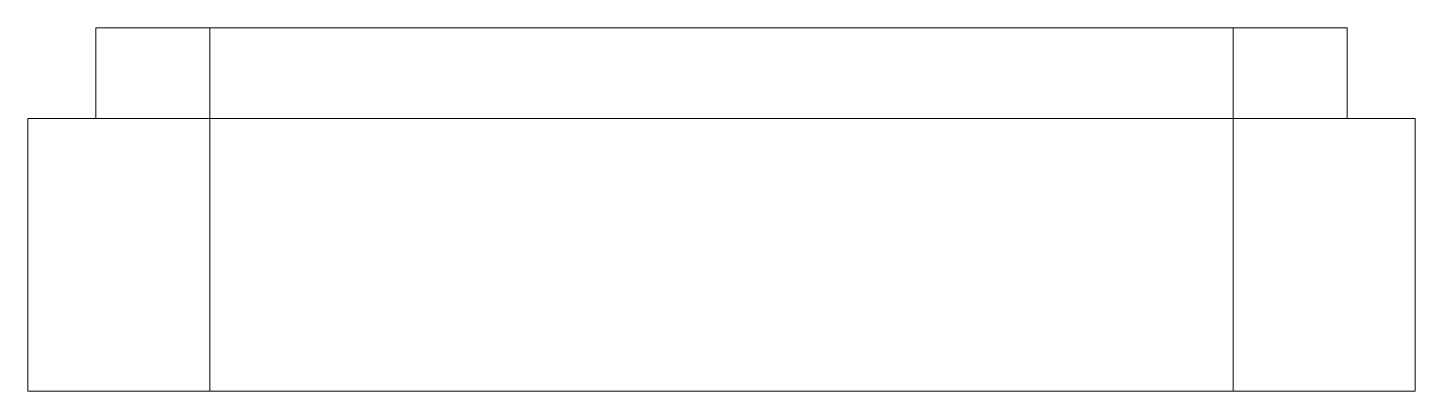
# Paper-space layout '_Posterior' of a CAD drawing. Header units: millimetres. Extents: x -15.2 to 15.2, y 0 to 8.
import ezdxf

# ---------------------------------------------------------------- set-up
doc = ezdxf.new("R2010")
doc.units = ezdxf.units.MM

psp = doc.layouts.new('_Posterior')

# ---------------------------------------------------------------- linework, layer by layer
at = {"color": 7, "linetype": 'Continuous', "lineweight": 15}
for p, q in [((-13.75, 6), (-13.75, 8)), ((-13.75, 8), (13.75, 8)), ((-11.25, 8), (-11.25, 0)), ((11.25, 8), (11.25, 0)), ((13.75, 6), (13.75, 8)), ((-15.25, 6), (15.25, 6)), ((-15.25, 6), (-15.25, 0)), ((15.25, 6), (15.25, 0)), ((-15.25, 0), (15.25, 0))]:
    psp.add_line(p, q, dxfattribs=at)

doc.saveas('drawing.dxf')
